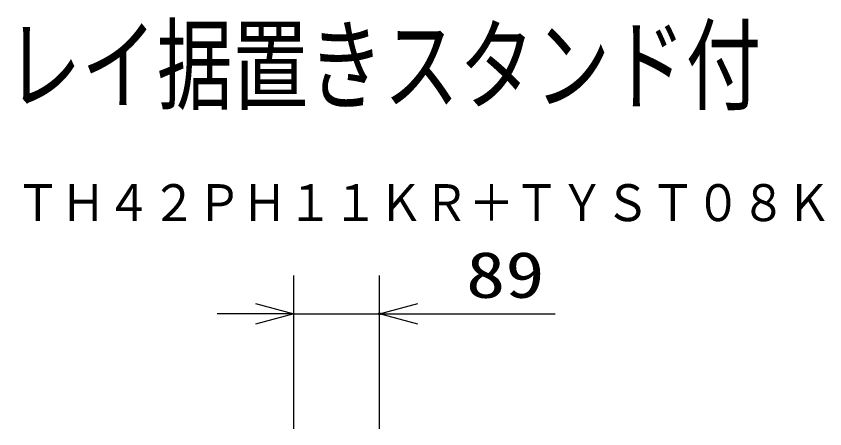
# Model space of a CAD drawing. Units: millimetres, scale not verified. Extents: x -63 to 63, y -57 to 57.
# Drawn here: x 20.15 to 62.29, y 35.89 to 57.39 of the extents above; entities that cross this region are included whole.
import ezdxf
from ezdxf.enums import TextEntityAlignment as Align

# ---------------------------------------------------------------- set-up
doc = ezdxf.new("R2010")
doc.units = ezdxf.units.MM
doc.header["$LTSCALE"] = 0.190236
doc.header["$PDMODE"] = 32
doc.header["$PDSIZE"] = 0.0951
for name, color, linetype in [('0-0_TOUROKU', 1, 'Continuous'), ('0-1_MOJI1', 2, 'Continuous'), ('0-4_SUNPO', 3, 'Continuous'), ('0-5_DEFPOINTS', 7, 'Continuous')]:
    doc.layers.add(name, color=color, linetype=linetype)
doc.styles.add('ＭＳ ゴシック', font='')
doc.styles.get('ＭＳ ゴシック').set_extended_font_data('MS Gothic')

# ---------------------------------------------------------------- blocks, each defined once
blk = doc.blocks.new('_OPEN30')
at = {"layer": '0-5_DEFPOINTS'}
blk.add_line((0, 0), (-1, 0), dxfattribs=at)
blk.add_lwpolyline([(-1, 0.26795), (0, 0), (-1, -0.26795)], dxfattribs=at)

msp = doc.modelspace()

# ---------------------------------------------------------------- linework, layer by layer
at = {"layer": '0-4_SUNPO'}
for p, q in [((34.6254, 35.8866), (34.6254, 43.8801)), ((39.0754, 35.8866), (39.0754, 43.8801)), ((32.6254, 41.8801), (30.6254, 41.8801)), ((34.6254, 41.8801), (39.0754, 41.8801)), ((41.0754, 41.8801), (48.2421, 41.8801))]:
    msp.add_line(p, q, dxfattribs=at)
at = {"layer": '0-5_DEFPOINTS'}
msp.add_point((39.0754, 41.8801), dxfattribs=at)

# ---------------------------------------------------------------- block references
at = {"layer": '0-4_SUNPO', "xscale": 2, "yscale": 2}
msp.add_blockref('_OPEN30', (34.6254, 41.8801), dxfattribs=at)
at = {"layer": '0-4_SUNPO', "xscale": 2, "yscale": 2, "rotation": 180}
msp.add_blockref('_OPEN30', (39.0754, 41.8801), dxfattribs=at)

# ---------------------------------------------------------------- texts
at = {"layer": '0-0_TOUROKU', "style": 'ＭＳ ゴシック', "width": 0.9}
msp.add_text('ＴＨ４２ＰＨ１１ＫＲ＋ＴＹＳＴ０８Ｋ', height=1.925, dxfattribs=at).set_placement((20.1, 46.13), align=Align.BOTTOM_LEFT)
at = {"layer": '0-1_MOJI1', "style": 'ＭＳ ゴシック', "width": 0.75}
msp.add_text('ハイビジョンプラズマディスプレイ据置きスタンド付', height=3.848, dxfattribs=at).set_placement((-35.5001, 51.7599), align=Align.BOTTOM_LEFT)
at = {"layer": '0-4_SUNPO', "style": 'ＭＳ ゴシック', "width": 1.25}
msp.add_text('89', height=2.406, dxfattribs=at).set_placement((43.5918, 41.9897), align=Align.BOTTOM_LEFT)

doc.saveas('drawing.dxf')
